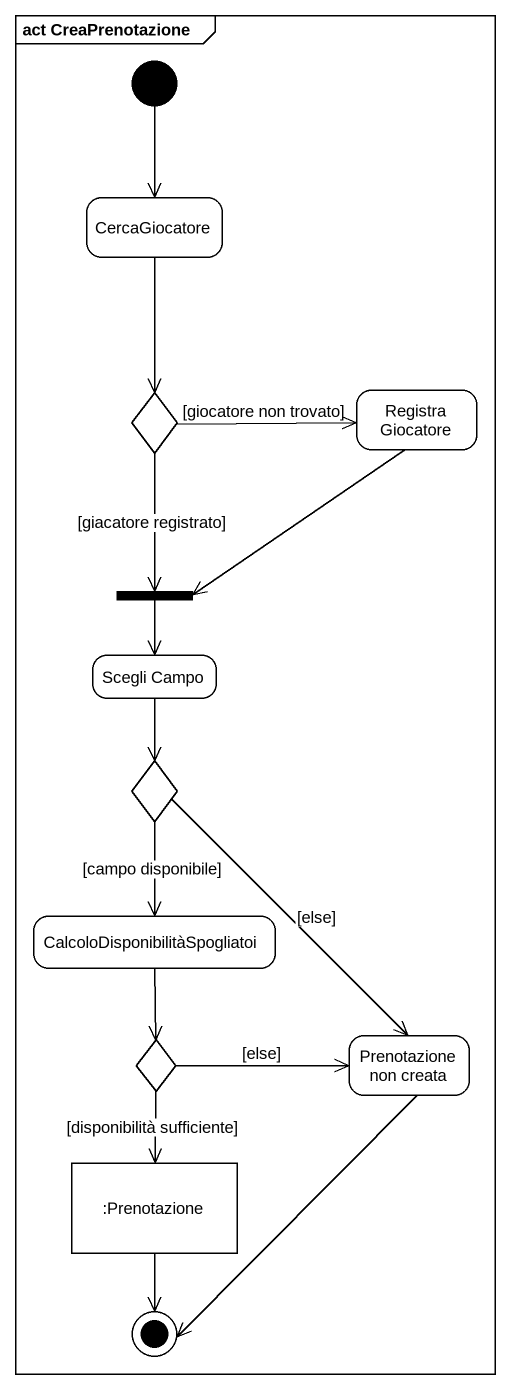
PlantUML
@startuml
mainframe act CreaPrenotazione
hide empty description
state CercaGiocatore
state choice1 <<choice>>
state "Registra Giocatore" as Registra_Giocatore
state fork1 <<join>>
state "Scegli Campo" as Scegli_Campo
state choice2 <<choice>>
state "CalcoloDisponibilitàSpogliatoi" as CalcoloDisponibilitàSpogliat
state choice3 <<choice>>
state "Prenotazione non creata" as Prenotazione_non_creata
state ":Prenotazione" as Prenotazione <<object>>
[*] --> CercaGiocatore
CercaGiocatore --> choice1
choice1 -right-> Registra_Giocatore : [giocatore non trovato]
choice1 --> fork1 : [giacatore registrato]
Registra_Giocatore --> fork1
fork1 --> Scegli_Campo
Scegli_Campo --> choice2
choice2 --> CalcoloDisponibilitàSpogliat : [campo disponibile]
choice2 --> Prenotazione_non_creata : [else]
CalcoloDisponibilitàSpogliat --> choice3
choice3 -right-> Prenotazione_non_creata : [else]
choice3 --> Prenotazione : [disponibilità sufficiente]
Prenotazione_non_creata --> [*]
Prenotazione --> [*]
@enduml
